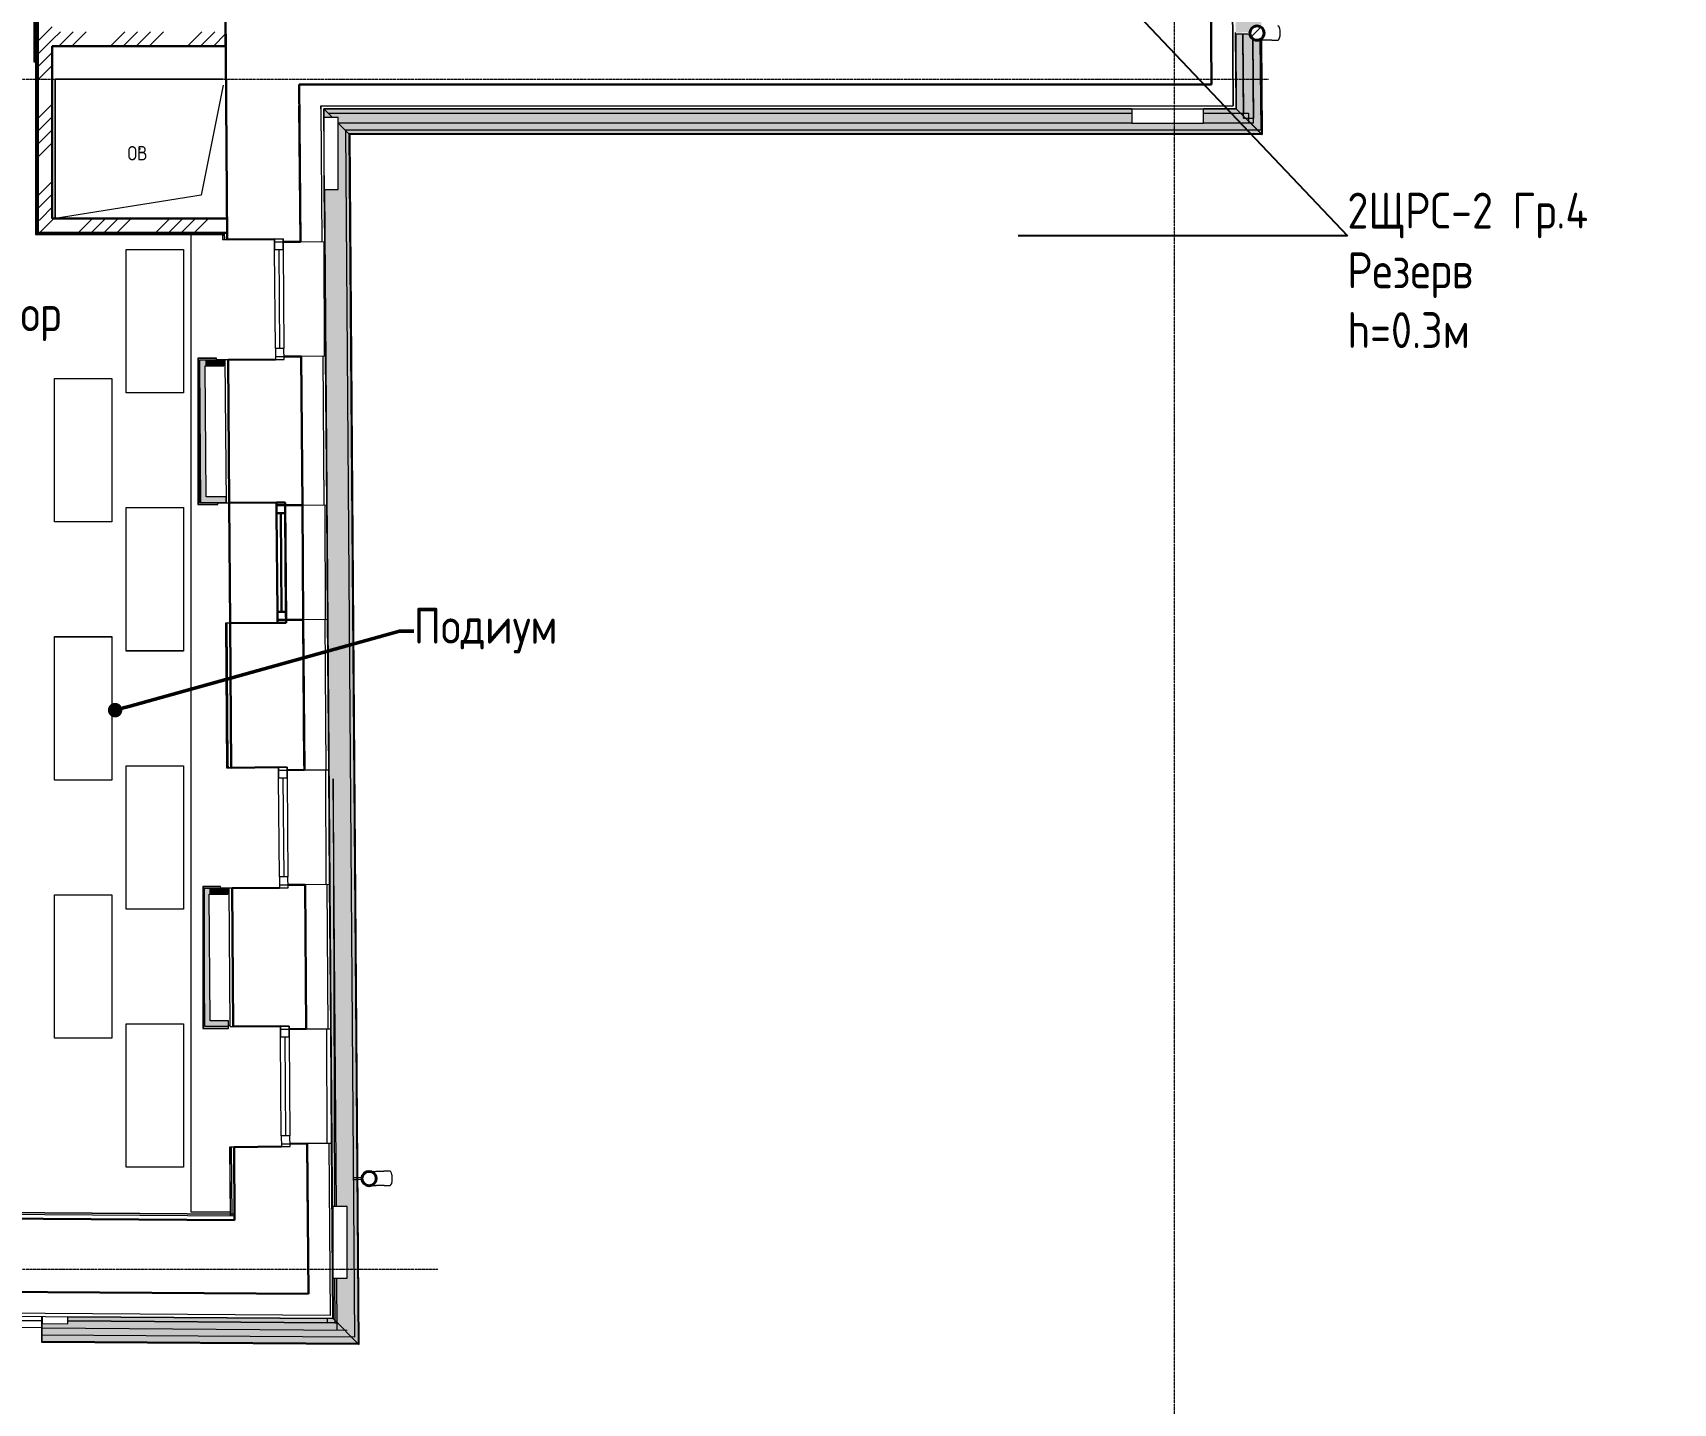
# Model space of a CAD drawing. Header units: millimetres. Extents: x -32 to 417638015, y -35 to 175284279.
# Drawn here: x 838152 to 849594, y 50829 to 60388 of the extents above; entities that cross this region are included whole.
import ezdxf
from ezdxf import colors
from ezdxf.entities.mleader import LeaderData, LeaderLine
from ezdxf.math import Vec2, Vec3

# ---------------------------------------------------------------- set-up
doc = ezdxf.new("R2010")
doc.units = ezdxf.units.MM
doc.linetypes.add('ADSK_Линия сетки', pattern=[25, 20, -2.5, 0, -2.5])
for name, color, linetype, lineweight in [('_ Окна', 7, 'Continuous', 9), ('_ЭМ_ТХобщее_слой', 7, 'Continuous', 30), ('Аннотация', 7, 'Continuous', 18), ('Обобщенные модели', 7, 'Continuous', 18), ('Ограждение', 7, 'Continuous', 9), ('Окна', 7, 'Continuous', 9), ('Оси', 253, 'Continuous', 9), ('Перекрытие', 7, 'Continuous', 18), ('Стены внутренние', 7, 'Continuous', 18), ('Стены наружные', 7, 'Continuous', 18), ('Стены несущие', 7, 'Continuous', 30), ('Стены отделка', 7, 'Continuous', 30), ('Стены штриховка', 7, 'Continuous', 9), ('ТХ', 5, 'Continuous', 0), ('ТХ_КР ЗАДАНИЕ', 251, 'Continuous', 0), ('ШТРИХОВКА', 252, 'Continuous', 15)]:
    doc.layers.add(name, color=color, linetype=linetype, lineweight=lineweight)
doc.layers.add('_ЭМ_Надписи', color=7, linetype='Continuous')
doc.layers.add('ЭОМ_Лотки рабочие', color=5, linetype='Continuous')
doc.layers.add('Линии', color=7, linetype='Continuous', lineweight=9, true_color=0x00a600)
doc.styles.add('GOST Common_1', font='GOST_Common.ttf', dxfattribs={"width": 0.9, "height": 250})
doc.styles.add('GOST Common_5', font='GOST_Common.ttf', dxfattribs={"width": 0.9, "height": 200})
doc.styles.add('ЭОМ', font='isocpeur.ttf', dxfattribs={"width": 0.85, "height": 250})
pattern_1 = [(45, (686.36, 338.7), (-269.4077, 269.4077), []), (45, (776.16, 338.7), (-269.4077, 269.4077), []), (45, (865.96, 338.7), (-269.4077, 269.4077), []), (45, (955.77, 338.7), (-269.4077, 269.4077), [])]

# ---------------------------------------------------------------- blocks, each defined once
blk = doc.blocks.new('_Dot')
at = {"color": 0, "linetype": 'ByBlock', "lineweight": -2}
blk.add_line((-0.5, 0), (-1, 0), dxfattribs=at)
at = {"color": 0, "linetype": 'ByBlock', "const_width": 0.5}
blk.add_lwpolyline([(-0.25, 0, 1), (0.25, 0, 1)], format="xyb", close=True, dxfattribs=at)
blk = doc.blocks.new('Тх 2 этаж')
at = {"layer": 'ТХ', "color": 252, "true_color": 0x939598}
for points in [[(54414, 4121), (54414, 5121), (54814, 5121), (54814, 4121)], [(53914, 3221), (53914, 4221), (54314, 4221), (54314, 3221)], [(54414, 2321), (54414, 3321), (54814, 3321), (54814, 2321)], [(53914, 1421), (53914, 2421), (54314, 2421), (54314, 1421)], [(54414, 521), (54414, 1521), (54814, 1521), (54814, 521)], [(53914, -379), (53914, 621), (54314, 621), (54314, -379)], [(54414, -1279), (54414, -279), (54814, -279), (54814, -1279)]]:
    blk.add_lwpolyline(points, close=True, dxfattribs=at)
at = {"layer": 'ТХ_КР ЗАДАНИЕ', "color": 252, "lineweight": 0, "true_color": 0x939598}
ml = blk.add_multileader_mtext('Standard', dxfattribs=at)
ml.set_content('Подиум', color=(147, 149, 152), style='GOST Common_1')
ml.set_leader_properties()
ml.set_arrow_properties(name='DOT')
ml.build(insert=Vec2(0, 0))
ml.multileader.update_dxf_attribs({"dogleg_length": 100, "arrow_head_size": 100})
ctx = ml.context
ctx.base_point, ctx.char_height, ctx.arrow_head_size, ctx.landing_gap_size, ctx.plane_origin = Vec3(56419, 2460), 250, 100, 0.09, Vec3(61978, 3049)
notes = []
notes.append((ctx, [(1, (1, 1, 0), (56319, 2460), (1, 0), 100, [(3, [(54336, 1909)], 0, [])])]))
ctx.mtext.insert, ctx.mtext.flow_direction = Vec3(56419, 2622), 5
for ctx, leaders in notes:
    for number, flags, end, landing, length, lines in leaders:
        leader = LeaderData()
        leader.index, (leader.has_last_leader_line, leader.has_dogleg_vector, leader.attachment_direction) = number, flags
        leader.last_leader_point, leader.dogleg_vector, leader.dogleg_length = Vec3(end), Vec3(landing), length
        for number, points, colour, breaks in lines:
            line = LeaderLine()
            line.index, line.vertices, line.color, line.breaks = number, Vec3.list(points), colors.encode_raw_color(colour), breaks
            leader.lines.append(line)
        ctx.leaders.append(leader)
blk = doc.blocks.new('План 2 этажа')
at = {"lineweight": 9}
h = blk.add_hatch(dxfattribs=at)
h.set_pattern_fill('ANSI34', color=8, scale=20)
h.set_pattern_definition(pattern_1)
h.paths.add_polyline_path([(48208.857, 7663.7), (48208.857, 9873.128), (48108.857, 9873.128), (48108.857, 7663.7)])
h = blk.add_hatch(dxfattribs=at)
h.set_pattern_fill('ANSI34', color=8, scale=20)
h.set_pattern_definition(pattern_1)
h.paths.add_polyline_path([(48208.857, 8865.757), (49417.776, 8865.757), (49417.776, 8965.757), (48208.857, 8965.757), (48208.857, 8926.617)])
h = blk.add_hatch(dxfattribs=at)
h.set_pattern_fill('ANSI34', color=8, scale=20)
h.set_pattern_definition(pattern_1)
h.paths.add_polyline_path([(49027.007, 7563.7), (49428.417, 7563.7), (49427.658, 7663.7), (48108.857, 7663.7), (48108.857, 7563.7)])
at = {"layer": 'Обобщенные модели', "lineweight": 9}
h = blk.add_hatch(dxfattribs=at)
h.set_pattern_fill('FP_13', color=8, angle=-89.5366181, style=0, pattern_type=2)
h.set_pattern_definition([(45.00038, (686.36, 338.7), (-106.06672, 106.0653), [])])
h.paths.add_polyline_path([(56601.419, 8907.347), (56623.671, 8907.527), (56643.64, 8917.343), (56657.373, 8934.852), (56662.149, 8956.586), (56657.022, 8978.239), (56643.008, 8995.524), (56622.882, 9005.016), (56600.631, 9004.836), (56580.661, 8995.02), (56566.758, 8976.736), (56562.152, 8955.777), (56567.279, 8934.124), (56581.293, 8916.839)])
at = {"layer": 'Ограждение', "transparency": 33554432}
h = blk.add_hatch(color=8, dxfattribs=at)
h.paths.add_polyline_path([(56647.471, 8248.532), (56642.086, 8914.406), (56623.671, 8905.577), (56600.99, 8905.393), (56578.374, 8917.343), (56565.275, 8934.124), (56560.152, 8950.761), (56463.199, 8949.645), (56467.425, 8427.128), (56616.918, 8278.839)])
h.paths.add_polyline_path([(56463.115, 8959.976), (56561.255, 8960.777), (56565.119, 8978.364), (56581.293, 8997.503), (56600.631, 9006.786), (56623.311, 9006.97), (56641.406, 8998.435), (56574.67, 17250.022), (56556.272, 17240.978), (56534.021, 17240.798), (56513.486, 17250.795), (56499.53, 17269.057), (56494.754, 17289.228), (56499.881, 17311.409), (56513.895, 17328.782), (56533.232, 17338.288), (56555.484, 17338.467), (56574.016, 17330.941), (56550.372, 20254.287), (56371.782, 20252.843), (56463.114, 8960.107)])
h = blk.add_hatch(color=8, dxfattribs=at)
h.paths.add_polyline_path([(56647.674, 8248.331), (56642.086, 8914.406), (56638.134, 8912.464), (56643.472, 8252.5), (56647.471, 8248.532)])
h.paths.add_polyline_path([(56641.609, 8998.34), (56574.687, 17247.858), (56570.735, 17245.915), (56637.424, 9000.314), (56641.406, 8998.435)])
h.paths.add_polyline_path([(56574.21, 17331.791), (56550.372, 20254.287), (56546.409, 20253.771), (56570.025, 17333.765), (56574.008, 17331.886)])
for points in [[(50102.345, 8366.342), (50103.345, 8366.342), (50101.876, 8428.128)], [(56647.471, 8248.532), (56466.425, 8427.128), (56238.58, 8427.128), (56238.58, 8328.128), (55738.58, 8328.128), (55738.58, 8427.128), (50102.884, 8427.128), (50164.133, 8366.342), (50202.345, 8366.342), (50202.345, 8328.419), (50282.841, 8248.532), (56616.918, 8248.532)], [(55738.58, 8427.128), (55738.58, 8428.128), (54261.428, 8427.128)], [(50347.092, -190.651), (50282.841, 8248.532), (50278.843, 8252.5), (50342.891, -186.455), (50346.889, -190.449)], [(56616.918, 8248.331), (56647.471, 8248.532), (56642.434, 8252.5), (50278.843, 8252.5), (50283.044, 8248.331), (56371.782, 8248.331)], [(50346.889, -190.449), (50165.923, -10.669), (48317.401, 1.374), (48317.064, -46.734), (48137.076, -45.474), (48137.076, -176.052), (50335.612, -190.375)], [(50166.923, -10.676), (50165.916, -9.679), (48317.408, 2.374), (48317.414, 1.374), (50165.916, -10.669)], [(50347.092, -190.651), (50341.854, -186.448), (48135.641, -172.075), (48135.623, -176.243), (50346.889, -190.65)]]:
    blk.add_hatch(color=8, dxfattribs=at).paths.add_polyline_path(points)
h = blk.add_hatch(color=8, dxfattribs=at)
h.paths.add_polyline_path([(50346.889, -190.449), (50282.841, 8248.532), (50202.345, 8328.419), (50202.345, 7866.342), (50107.14, 7866.342), (50166.923, -10.676), (50335.612, -179.183)])
h.paths.add_polyline_path([(50165.916, 270.357), (50166.923, 770.357), (50265.916, 770.357), (50265.916, 270.357), (50166.923, 270.357)])
h.paths.add_polyline_path([(50103.345, 8366.342), (50164.133, 8366.342), (50102.884, 8427.128)])
at = {"layer": 'Стены внутренние', "lineweight": 9}
h = blk.add_hatch(dxfattribs=at)
h.set_pattern_fill('FP_6', color=8, style=0, pattern_type=2)
h.set_pattern_definition([(0, (686.36, 338.7), (406.4, 101.6), [33.528, -271.272, 33.528, -271.272, -1625.6]), (0, (686.36, 338.7), (406.4, 101.6), [-609.6, 33.528, -576.072, 33.528, -271.272, -711.2]), (0, (686.36, 338.7), (406.4, 101.6), [-1524, 33.528, -169.672, 33.528, -474.472]), (120, (838.76, 389.5), (-291.18818, 301.15272), [33.528, -271.272, 33.528, -271.272, -1625.6]), (120, (838.76, 389.5), (-291.18818, 301.15272), [-609.6, 33.528, -576.072, 33.528, -271.272, -711.2]), (120, (838.76, 389.5), (-291.18818, 301.15272), [-1524, 33.528, -169.672, 33.528, -474.472]), (240, (889.56, 592.7), (-115.21182, -402.75272), [33.528, -271.272, 33.528, -271.272, -1625.6]), (240, (889.56, 592.7), (-115.21182, -402.75272), [-609.6, 33.528, -576.072, 33.528, -271.272, -711.2]), (240, (889.56, 592.7), (-115.21182, -402.75272), [-1524, 33.528, -169.672, 33.528, -474.472])])
h.paths.add_polyline_path([(48093.857, 7563.7), (48108.857, 7563.7), (48108.857, 8755.757), (48093.857, 8755.757), (48093.857, 8525.668)])
at = {"layer": 'Стены внутренние'}
for points in [[(49242.4, 5720.601), (49282.401, 5720.601), (49275.15, 6675.971), (49235.149, 6675.971), (49239.369, 6119.973)], [(49275.454, 6635.971), (49405.457, 6635.971), (49405.457, 6675.971), (49275.15, 6675.971)], [(49422.405, 5680.601), (49422.405, 5720.601), (49242.4, 5720.601), (49242.703, 5680.601)], [(49270.139, 2065.746), (49310.14, 2065.746), (49303.121, 2990.603), (49263.119, 2990.603), (49269.799, 2110.482)], [(49433.428, 2950.603), (49433.428, 2990.603), (49303.121, 2990.603), (49303.424, 2950.603)], [(49270.442, 2025.746), (49438.144, 2025.746), (49438.144, 2065.746), (49270.139, 2065.746)]]:
    blk.add_hatch(color=8, dxfattribs=at).paths.add_polyline_path(points)
at = {"layer": '_ Окна', "color": 8, "lineweight": 18}
for p, q in [((49758.762, 7519.539), (49818.76, 7519.994)), ((49759.339, 7443.541), (49758.762, 7519.539)), ((49819.337, 7443.996), (49759.339, 7443.541)), ((49818.76, 7519.994), (49819.337, 7443.996)), ((49824.558, 6756.016), (49764.56, 6755.561)), ((49764.56, 6755.561), (49765.137, 6679.563)), ((49825.135, 6680.018), (49824.558, 6756.016)), ((49765.137, 6679.563), (49825.135, 6680.018)), ((49786.729, 3834.645), (49846.727, 3835.1)), ((49787.306, 3758.647), (49786.729, 3834.645)), ((49846.727, 3835.1), (49847.304, 3759.102)), ((49847.304, 3759.102), (49787.306, 3758.647)), ((49852.525, 3071.122), (49792.527, 3070.667)), ((49792.527, 3070.667), (49793.104, 2994.669)), ((49793.104, 2994.669), (49853.102, 2995.124)), ((49853.102, 2995.124), (49852.525, 3071.122)), ((49800.435, 2028.697), (49860.434, 2029.152)), ((49801.012, 1952.699), (49800.435, 2028.697)), ((49861.01, 1953.154), (49801.012, 1952.699)), ((49860.434, 2029.152), (49861.01, 1953.154)), ((49866.232, 1265.174), (49806.234, 1264.719)), ((49806.234, 1264.719), (49806.81, 1188.721)), ((49866.809, 1189.176), (49866.232, 1265.174)), ((49806.81, 1188.721), (49866.809, 1189.176))]:
    blk.add_line(p, q, dxfattribs=at)
at = {"layer": '_ Окна', "color": 8}
for p, q in [((49758.914, 7499.539), (49818.912, 7499.994)), ((49789.338, 7443.768), (49794.559, 6755.788)), ((49764.985, 6699.562), (49824.983, 6700.017)), ((49786.881, 3814.645), (49846.879, 3815.101)), ((49817.305, 3758.874), (49822.526, 3070.894)), ((49792.952, 3014.668), (49852.95, 3015.124)), ((49800.587, 2008.697), (49860.585, 2009.153)), ((49831.011, 1952.927), (49836.233, 1264.946)), ((49806.659, 1208.72), (49866.657, 1209.176))]:
    blk.add_line(p, q, dxfattribs=at)
at = {"layer": 'Линии', "color": 8, "lineweight": 30}
for p, q in [((49832.702, 5683.047), (49442.713, 5680.087)), ((49442.713, 5680.087), (49449.088, 4840.111)), ((49449.088, 4840.111), (49442.713, 5680.087)), ((49772.704, 5682.591), (49832.702, 5683.047)), ((49832.702, 5683.047), (49772.704, 5682.591)), ((49773.28, 5606.594), (49772.704, 5682.591)), ((49772.704, 5682.591), (49773.28, 5606.594)), ((49772.855, 5662.592), (49832.854, 5663.047)), ((49833.279, 5607.049), (49773.28, 5606.594)), ((49773.28, 5606.594), (49833.279, 5607.049)), ((49773.28, 5606.594), (49833.279, 5607.049)), ((49803.28, 5606.821), (49808.501, 4918.841)), ((49832.702, 5683.047), (49833.279, 5607.049)), ((49833.279, 5607.049), (49832.702, 5683.047)), ((49839.077, 4843.071), (49832.702, 5683.047)), ((49838.925, 4863.07), (49832.854, 5663.047)), ((49833.279, 5607.049), (49838.5, 4919.069)), ((49952.85, 5663.958), (49958.922, 4863.981)), ((49958.922, 4863.981), (49952.85, 5663.958)), ((49778.502, 4918.613), (49773.28, 5606.594)), ((49839.077, 4843.071), (49449.088, 4840.111)), ((49838.5, 4919.069), (49778.502, 4918.613)), ((49838.5, 4919.069), (49778.502, 4918.613)), ((49838.5, 4919.069), (49778.502, 4918.613)), ((49778.502, 4918.613), (49779.079, 4842.616)), ((49778.502, 4918.613), (49779.079, 4842.616)), ((49778.927, 4862.615), (49838.925, 4863.07)), ((49779.079, 4842.616), (49839.077, 4843.071)), ((49779.079, 4842.616), (49839.077, 4843.071)), ((49839.077, 4843.071), (49838.5, 4919.069)), ((49839.077, 4843.071), (49838.5, 4919.069))]:
    blk.add_line(p, q, dxfattribs=at)
at = {"layer": 'Обобщенные модели', "color": 8}
for p, q in [((56462.196, 8949.968), (56561.334, 8950.77)), ((56636.809, 8906.379), (56633.639, 8906.354)), ((56638.183, 8906.39), (56636.968, 8906.38)), ((56640.18, 8906.406), (56638.852, 8906.396)), ((56716.199, 8907.021), (56758.702, 8907.365)), ((48228.806, 7663.7), (48228.806, 8633.7)), ((48228.806, 8633.7), (49400.296, 8633.7)), ((49400.296, 8633.7), (48228.806, 8633.7)), ((48228.806, 8633.7), (48228.806, 7663.7)), ((49400.607, 8592.704), (49247.139, 7825.366)), ((49247.139, 7825.366), (48228.806, 7663.7)), ((50332.895, 970.566), (50308.481, 970.381)), ((50308.557, 960.381), (50332.971, 960.566)), ((50334.11, 970.575), (50332.895, 970.566)), ((50332.971, 960.566), (50334.186, 960.575)), ((50367.619, 970.829), (50338.279, 970.607)), ((50338.355, 960.607), (50367.695, 960.83)), ((50564.282, 1017.323), (50521.779, 1017.001)), ((50522.538, 917.004), (50565.041, 917.326))]:
    blk.add_line(p, q, dxfattribs=at)
at = {"layer": 'Обобщенные модели', "color": 8, "flags": 128}
for points in [[(56716.199, 8907.021), (56710.532, 8906.975), (56704.947, 8906.93), (56699.455, 8906.886), (56694.064, 8906.842), (56688.782, 8906.8), (56683.618, 8906.758), (56678.581, 8906.717), (56673.678, 8906.677), (56668.917, 8906.639), (56664.306, 8906.602), (56659.852, 8906.566), (56655.562, 8906.531), (56651.444, 8906.498), (56647.503, 8906.466), (56643.747, 8906.435), (56642.352, 8906.424)], [(50431.151, 1016.313), (50432.421, 1016.323), (50435.085, 1016.343), (50437.961, 1016.365), (50441.046, 1016.388), (50444.333, 1016.413), (50447.819, 1016.439), (50451.498, 1016.467), (50455.363, 1016.497), (50459.408, 1016.527), (50463.627, 1016.559), (50468.014, 1016.593), (50472.56, 1016.627), (50477.26, 1016.663), (50482.105, 1016.7), (50487.087, 1016.737), (50492.199, 1016.776), (50497.433, 1016.816), (50502.78, 1016.857), (50508.231, 1016.898), (50513.778, 1016.94), (50519.412, 1016.983), (50521.779, 1017.001)], [(50522.538, 917.004), (50516.87, 916.961), (50511.286, 916.918), (50505.794, 916.877), (50500.403, 916.836), (50495.121, 916.796), (50489.957, 916.756), (50484.92, 916.718), (50480.017, 916.681), (50475.256, 916.645), (50470.645, 916.61), (50466.191, 916.576), (50461.901, 916.543), (50457.783, 916.512), (50453.842, 916.482), (50450.085, 916.454), (50446.519, 916.427), (50443.148, 916.401), (50439.978, 916.377), (50437.014, 916.355), (50434.262, 916.334), (50431.91, 916.316)]]:
    blk.add_lwpolyline(points, dxfattribs=at)
at = {"layer": 'Обобщенные модели', "color": 8}
for centre, radius, start, end in [((56612.151, 8956.181), 52, 0.4633819, 180.4633819), ((56612.151, 8956.181), 52, 180.4633819, 0.4633819), ((48818.806, 8148.7), 2.5, 0, 180), ((48818.806, 8148.7), 2.5, 120, 180), ((48818.806, 8148.7), 2.5, 180, 0), ((48818.806, 8148.7), 2.5, 240, 345), ((48818.806, 8148.7), 2.5, 15, 90), ((50418.514, 966.216), 52, 0.4348438, 180.4348438), ((50418.514, 966.216), 52, 180.4348438, 0.4348438)]:
    blk.add_arc(centre, radius, start, end, dxfattribs=at)
at = {"layer": 'Обобщенные модели', "color": 8, "lineweight": 40}
for centre, start, end in [((56612.151, 8956.181), 0.4633819, 180.4633819), ((56612.151, 8956.181), 180.4633819, 0.4633819), ((50418.514, 966.216), 0.4348438, 180.4348438), ((50418.514, 966.216), 180.4348438, 0.4348438)]:
    blk.add_arc(centre, 50, start, end, dxfattribs=at)
at = {"layer": 'Обобщенные модели', "color": 8}
for centre, major_axis, start_param, end_param in [((56758.298, 8957.363), (-0.404, 49.998), 4.71238898, 6.283185307), ((56758.298, 8957.363), (-0.404, 49.998), 3.141592654, 4.71238898), ((50564.661, 967.325), (-0.379, 49.999), 4.71238898, 6.283185307), ((50564.661, 967.325), (-0.379, 49.999), 3.141592654, 4.71238898)]:
    blk.add_ellipse(centre, major_axis=major_axis, ratio=0.309016994, start_param=start_param, end_param=end_param, dxfattribs=at)
at = {"layer": 'Ограждение', "color": 8}
for p, q in [((56466.255, 8448.128), (56462.195, 8950.139)), ((56463.195, 8950.147), (56467.425, 8427.128)), ((56463.195, 8950.147), (56467.425, 8427.128)), ((56636.924, 8911.869), (56642.247, 8253.714)), ((56638.134, 8912.464), (56643.472, 8252.5)), ((56638.459, 8912.624), (56643.801, 8252.173)), ((56638.8, 8912.791), (56644.146, 8251.831)), ((56640.542, 8913.648), (56645.909, 8250.082)), ((56640.818, 8913.783), (56646.188, 8249.805)), ((56641.01, 8913.877), (56646.382, 8249.612)), ((56641.138, 8913.94), (56646.512, 8249.484)), ((56642.086, 8914.406), (56647.471, 8248.532)), ((56642.287, 8914.505), (56647.674, 8248.331)), ((50102.345, 8366.342), (50101.876, 8428.128)), ((50102.884, 8427.128), (50101.876, 8428.128)), ((50102.884, 8427.128), (50164.133, 8366.342)), ((50164.133, 8366.342), (50102.884, 8427.128)), ((50102.884, 8427.128), (50103.345, 8366.342)), ((50102.884, 8427.128), (50103.345, 8366.342)), ((55738.58, 8427.128), (50102.884, 8427.128)), ((55738.58, 8427.128), (50102.884, 8427.128)), ((56467.425, 8427.128), (56238.58, 8427.128)), ((56467.425, 8427.128), (56238.58, 8427.128)), ((56466.417, 8428.128), (56466.255, 8448.128)), ((56466.255, 8448.128), (56466.417, 8428.128)), ((56467.425, 8427.128), (56466.417, 8428.128)), ((56467.425, 8427.128), (56646.188, 8249.805)), ((56647.471, 8248.532), (56467.425, 8427.128)), ((50202.345, 8328.419), (50281.558, 8249.805)), ((50282.841, 8248.532), (50202.345, 8328.419)), ((50281.558, 8249.805), (50277.619, 8253.714)), ((50277.619, 8253.714), (50341.667, -185.232)), ((50277.619, 8253.714), (50278.843, 8252.5)), ((56642.247, 8253.714), (50277.619, 8253.714)), ((50278.843, 8252.5), (50281.558, 8249.805)), ((50281.558, 8249.805), (50278.843, 8252.5)), ((50278.843, 8252.5), (50342.891, -186.455)), ((50278.843, 8252.5), (50281.558, 8249.805)), ((56643.472, 8252.5), (50278.843, 8252.5)), ((50279.517, 8251.831), (50279.172, 8252.173)), ((50279.172, 8252.173), (50343.221, -186.784)), ((56643.801, 8252.173), (50279.172, 8252.173)), ((50281.279, 8250.082), (50279.517, 8251.831)), ((50279.517, 8251.831), (50343.565, -187.128)), ((50279.517, 8251.831), (50281.279, 8250.082)), ((56644.146, 8251.831), (50279.517, 8251.831)), ((50281.752, 8249.612), (50281.279, 8250.082)), ((50281.279, 8250.082), (50345.328, -188.889)), ((56645.909, 8250.082), (50281.279, 8250.082)), ((50281.558, 8249.805), (50345.607, -189.167)), ((50282.841, 8248.532), (50281.558, 8249.805)), ((50281.558, 8249.805), (50282.841, 8248.532)), ((56646.188, 8249.805), (50281.558, 8249.805)), ((50281.752, 8249.612), (50345.801, -189.361)), ((56646.382, 8249.612), (50281.752, 8249.612)), ((50281.881, 8249.484), (50345.93, -189.49)), ((50281.881, 8249.484), (50283.044, 8248.331)), ((56646.512, 8249.484), (50281.881, 8249.484)), ((50282.841, 8248.532), (50346.889, -190.449)), ((56647.471, 8248.532), (50282.841, 8248.532)), ((50283.044, 8248.331), (50347.092, -190.651)), ((56647.674, 8248.331), (50283.044, 8248.331)), ((56646.188, 8249.805), (56642.247, 8253.714)), ((56642.247, 8253.714), (56643.472, 8252.5)), ((56643.472, 8252.5), (56646.188, 8249.805)), ((56646.188, 8249.805), (56643.472, 8252.5)), ((56643.472, 8252.5), (56646.188, 8249.805)), ((56644.146, 8251.831), (56643.801, 8252.173)), ((56645.909, 8250.082), (56644.146, 8251.831)), ((56644.146, 8251.831), (56645.909, 8250.082)), ((56646.382, 8249.612), (56645.909, 8250.082)), ((56647.471, 8248.532), (56646.188, 8249.805)), ((56646.188, 8249.805), (56647.471, 8248.532)), ((56646.512, 8249.484), (56647.674, 8248.331)), ((50108.904, 7502.195), (50106.14, 7866.342)), ((50107.14, 7866.342), (50166.923, -10.676)), ((50107.14, 7866.342), (50166.923, -10.676)), ((50114.975, 6702.218), (50108.904, 7502.195)), ((50108.904, 7502.195), (50114.975, 6702.218)), ((50122.845, 5665.248), (50114.975, 6702.218)), ((50128.917, 4865.271), (50122.845, 5665.248)), ((50122.845, 5665.248), (50128.917, 4865.271)), ((50136.871, 3817.301), (50128.917, 4865.271)), ((50142.942, 3017.325), (50136.871, 3817.301)), ((50136.871, 3817.301), (50142.942, 3017.325)), ((50150.577, 2011.354), (50142.942, 3017.325)), ((50156.648, 1211.377), (50150.577, 2011.354)), ((50150.577, 2011.354), (50156.648, 1211.377)), ((50165.916, -9.669), (50156.648, 1211.377)), ((48135.615, -176.042), (48136.779, 2.551)), ((48136.779, 2.551), (48135.623, -174.769)), ((48136.779, 2.551), (48136.785, 3.551)), ((50166.923, -10.676), (48317.401, 1.374)), ((50166.923, -10.676), (48317.401, 1.374)), ((48317.408, 2.374), (50165.916, -9.669)), ((50165.916, -9.669), (48317.408, 2.374)), ((50166.923, -10.676), (50165.916, -9.669)), ((50166.923, -10.676), (50345.607, -189.167)), ((50346.889, -190.449), (50166.923, -10.676)), ((48135.621, -175.09), (48135.614, -176.243)), ((50347.092, -190.651), (48135.614, -176.243)), ((48135.615, -176.042), (48135.623, -174.769)), ((48135.623, -174.769), (48135.615, -176.042)), ((50346.889, -190.449), (48135.615, -176.042)), ((50345.93, -189.49), (48135.621, -175.09)), ((48135.622, -174.962), (48135.625, -174.492)), ((50345.801, -189.361), (48135.622, -174.962)), ((48135.623, -174.769), (48135.649, -170.86)), ((48135.641, -172.075), (48135.623, -174.769)), ((48135.623, -174.769), (48135.641, -172.075)), ((48135.641, -172.075), (48135.623, -174.769)), ((50345.607, -189.167), (48135.623, -174.769)), ((48135.625, -174.492), (48135.637, -172.743)), ((48135.637, -172.743), (48135.625, -174.492)), ((50345.328, -188.889), (48135.625, -174.492)), ((48135.637, -172.743), (48135.639, -172.401)), ((50343.565, -187.128), (48135.637, -172.743)), ((50343.221, -186.784), (48135.639, -172.401)), ((48135.649, -170.86), (48135.641, -172.075)), ((50342.891, -186.455), (48135.641, -172.075)), ((50341.667, -185.232), (48135.649, -170.86)), ((50345.607, -189.167), (50341.667, -185.232)), ((50341.667, -185.232), (50342.891, -186.455)), ((50342.891, -186.455), (50345.607, -189.167)), ((50345.607, -189.167), (50342.891, -186.455)), ((50342.891, -186.455), (50345.607, -189.167)), ((50343.565, -187.128), (50343.221, -186.784)), ((50345.328, -188.889), (50343.565, -187.128)), ((50343.565, -187.128), (50345.328, -188.889)), ((50345.801, -189.361), (50345.328, -188.889)), ((50346.889, -190.449), (50345.607, -189.167)), ((50345.607, -189.167), (50346.889, -190.449)), ((50345.93, -189.49), (50347.092, -190.651))]:
    blk.add_line(p, q, dxfattribs=at)
at = {"layer": 'Окна', "color": 8}
for p, q in [((49818.76, 7519.994), (49758.762, 7519.539)), ((49758.762, 7519.539), (49759.339, 7443.541)), ((49764.56, 6755.561), (49759.339, 7443.541)), ((49819.337, 7443.996), (49818.76, 7519.994)), ((49819.337, 7443.996), (49824.558, 6756.016)), ((49764.56, 6755.561), (49765.137, 6679.563)), ((49825.135, 6680.018), (49824.558, 6756.016)), ((49765.137, 6679.563), (49825.135, 6680.018)), ((49846.727, 3835.1), (49786.729, 3834.645)), ((49786.729, 3834.645), (49787.306, 3758.647)), ((49847.304, 3759.102), (49846.727, 3835.1)), ((49792.527, 3070.667), (49787.306, 3758.647)), ((49847.304, 3759.102), (49852.525, 3071.122)), ((49792.527, 3070.667), (49793.104, 2994.669)), ((49793.104, 2994.669), (49853.102, 2995.124)), ((49853.102, 2995.124), (49852.525, 3071.122)), ((49860.434, 2029.152), (49800.435, 2028.697)), ((49800.435, 2028.697), (49801.012, 1952.699)), ((49806.234, 1264.719), (49801.012, 1952.699)), ((49861.01, 1953.154), (49860.434, 2029.152)), ((49861.01, 1953.154), (49866.232, 1265.174)), ((49806.234, 1264.719), (49806.81, 1188.721)), ((49866.809, 1189.176), (49866.232, 1265.174)), ((49806.81, 1188.721), (49866.809, 1189.176))]:
    blk.add_line(p, q, dxfattribs=at)
at = {"layer": 'Оси', "color": 8, "linetype": 'ADSK_Линия сетки'}
for p, q in [((56035.923, -4690.674), (56035.923, 43330.545)), ((-9428.371, 8633.7), (56691.21, 8633.7)), ((-9428.371, 333.7), (50898.627, 333.7))]:
    blk.add_line(p, q, dxfattribs=at)
at = {"layer": 'Перекрытие', "color": 8}
for p, q in [((49174.117, 7551.7), (49174.117, 733.7)), ((49355.135, 6678.216), (49765.124, 6681.328)), ((49429.359, 4840.961), (49779.071, 4843.616)), ((49786.736, 3833.645), (49426.728, 3830.912)), ((49450.553, 2034.273), (49438.144, 2034.178)), ((49456.816, 1186.689), (49806.806, 1189.345)), ((49174.117, 733.7), (49448.253, 733.7))]:
    blk.add_line(p, q, dxfattribs=at)
at = {"layer": 'Стены внутренние', "color": 8}
blk.add_line((49415.147, 6676.906), (49415.134, 6678.672), dxfattribs=at)
at = {"layer": 'Стены наружные', "color": 8}
for p, q in [((56466.255, 8448.128), (56462.195, 8950.139)), ((56516.945, 8362.845), (56512.191, 8950.722)), ((56512.192, 8950.722), (56516.661, 8398.128)), ((56587.175, 8328.128), (56582.435, 8914.145)), ((56582.489, 8914.119), (56586.943, 8363.411)), ((56632.473, 8909.681), (56637.581, 8278.128)), ((50103.297, 8366.342), (50103.112, 8426.902)), ((50132.218, 8398.016), (50202.104, 8398.547)), ((50153.2, 8398.128), (55738.58, 8398.128)), ((50202.104, 8398.547), (50202.107, 8398.128)), ((56238.58, 8398.128), (56551.944, 8398.128)), ((56516.945, 8362.845), (56586.943, 8363.411)), ((56551.944, 8398.128), (56551.944, 8328.128)), ((55738.58, 8328.128), (50202.639, 8328.128)), ((50253.018, 8278.128), (50316.914, -140.74)), ((56616.918, 8278.128), (50253.019, 8278.128)), ((56587.175, 8328.128), (56238.58, 8328.128)), ((56637.581, 8278.128), (56617.635, 8278.128)), ((50108.366, 6702.168), (50105.929, 7502.173)), ((50113.961, 4865.158), (50111.524, 5665.162)), ((50119.59, 3017.147), (50117.153, 3817.152)), ((50167.342, 3755.389), (50176.434, 770.357)), ((50189.997, 770.357), (50167.342, 3755.389)), ((50125.092, 1211.06), (50122.655, 2011.142)), ((50177.957, 270.357), (50178.906, -40.993)), ((50196.526, -89.895), (50193.792, 270.357)), ((48136.596, -25.47), (44057.305, 3.094)), ((44057.305, 3.094), (48136.596, -25.47)), ((48136.981, 2.549), (48136.785, -25.472)), ((48136.27, -75.469), (44056.745, -46.904)), ((48136.746, -75.472), (48136.396, -125.471)), ((48136.785, -25.472), (48136.435, -75.47)), ((48136.746, -75.472), (50266.53, -90.386)), ((50128.901, -39.421), (48317.204, -26.735)), ((48317.204, -26.735), (50128.901, -39.421)), ((50128.906, -41.145), (50128.812, -10.428)), ((50178.906, -40.993), (50128.906, -41.145)), ((50178.902, -39.771), (50196.147, -39.892)), ((50196.526, -89.895), (50266.532, -90.386)), ((50316.914, -140.74), (48136.396, -125.471))]:
    blk.add_line(p, q, dxfattribs=at)
at = {"layer": 'Стены несущие', "color": 8}
for p, q in [((48108.857, 9973.128), (48108.857, 7563.7)), ((56295.036, 8598.128), (56286.855, 9609.707)), ((49428.771, 7517.034), (49416.696, 9108.128)), ((49417.776, 8865.757), (49417.776, 8965.757)), ((48208.857, 8865.757), (49417.776, 8865.757)), ((48208.857, 7663.7), (48208.857, 8865.757)), ((49938.909, 7500.905), (49930.581, 8598.128)), ((49930.581, 8598.128), (56295.036, 8598.128)), ((49931.719, 8448.128), (49938.909, 7500.905)), ((48108.857, 7563.7), (49428.417, 7563.7)), ((49427.658, 7663.7), (48208.857, 7663.7)), ((49428.771, 7517.034), (49758.762, 7519.539)), ((49818.912, 7499.994), (49938.909, 7500.905)), ((49765.137, 6679.563), (49435.147, 6677.058)), ((49442.713, 5680.087), (49435.147, 6677.058)), ((49944.98, 6700.928), (49824.983, 6700.017)), ((49952.85, 5663.958), (49944.98, 6700.928)), ((49944.995, 6698.928), (49952.85, 5663.958)), ((49442.713, 5680.087), (49772.704, 5682.591)), ((49832.854, 5663.047), (49952.85, 5663.958)), ((49779.079, 4842.616), (49449.088, 4840.111)), ((49456.738, 3832.14), (49449.088, 4840.111)), ((49958.922, 4863.981), (49838.925, 4863.07)), ((49966.875, 3816.011), (49958.922, 4863.981)), ((49958.922, 4863.981), (49966.663, 3844.01)), ((49456.738, 3832.14), (49786.729, 3834.645)), ((49846.879, 3815.101), (49966.875, 3816.011)), ((49793.104, 2994.669), (49463.113, 2992.164)), ((49463.113, 2992.164), (49470.445, 2026.192)), ((49972.947, 3016.034), (49852.95, 3015.124)), ((49980.582, 2010.063), (49972.947, 3016.034)), ((49972.947, 3016.034), (49980.582, 2010.063)), ((49470.445, 2026.192), (49800.435, 2028.697)), ((49860.585, 2009.153), (49980.582, 2010.063)), ((49806.81, 1188.721), (49476.82, 1186.216)), ((49476.82, 1186.216), (49480.699, 675.136)), ((49986.653, 1210.086), (49866.657, 1209.176)), ((49994.612, 161.525), (49986.653, 1210.086)), ((49986.661, 1209.086), (49990.741, 671.564)), ((49480.699, 675.136), (42691.19, 722.677)), ((42185.006, 216.209), (49994.612, 161.525))]:
    blk.add_line(p, q, dxfattribs=at)
at = {"layer": 'Стены отделка', "color": 8, "lineweight": 9}
for p, q in [((48080.857, 9355.757), (48080.857, 8755.757)), ((56462.195, 8950.139), (56462.117, 8959.798)), ((48080.857, 8755.757), (48091.857, 8755.757)), ((48091.857, 8755.757), (48091.857, 7551.7)), ((49930.581, 8598.128), (49930.581, 8598.128)), ((49930.581, 8598.128), (49931.719, 8448.128)), ((50081.724, 8448.128), (50081.724, 8428.128)), ((50081.724, 8448.128), (56446.254, 8448.128)), ((50081.876, 8428.128), (50081.724, 8448.128)), ((50101.876, 8428.128), (56466.255, 8428.128)), ((50108.904, 7502.195), (50101.876, 8428.128)), ((50202.345, 8366.342), (50102.345, 8366.342)), ((50102.345, 8366.342), (50102.345, 7866.342)), ((50202.345, 7866.342), (50202.345, 8366.342)), ((55738.58, 8428.128), (55738.58, 8328.128)), ((56238.58, 8328.128), (56238.58, 8428.128)), ((56446.254, 8448.128), (56446.254, 8448.128)), ((56466.255, 8428.128), (56466.255, 8448.128)), ((55738.58, 8328.128), (56238.58, 8328.128)), ((50102.345, 7866.342), (50202.345, 7866.342)), ((48091.857, 7551.7), (49396.507, 7551.7)), ((49396.507, 7551.7), (49396.772, 7516.791)), ((49396.772, 7516.791), (49428.771, 7517.034)), ((49938.909, 7500.905), (50108.904, 7502.195)), ((49223.381, 6685.971), (49223.381, 5670.601)), ((49355.061, 6687.971), (49225.381, 6687.971)), ((49235.381, 6675.971), (49415.154, 6675.971)), ((49235.381, 6645.458), (49242.703, 5680.601)), ((49235.381, 5680.601), (49235.381, 6645.458)), ((49355.149, 6676.451), (49355.061, 6687.971)), ((49435.147, 6677.058), (49355.149, 6676.451)), ((49405.457, 6635.971), (49405.457, 6675.971)), ((49415.154, 6675.971), (49415.147, 6676.906)), ((49422.714, 5679.935), (49415.154, 6675.971)), ((50114.975, 6702.218), (49944.98, 6700.928)), ((49944.98, 6700.928), (49944.995, 6698.928)), ((50122.845, 5665.248), (50114.975, 6702.218)), ((49282.401, 5720.601), (49275.454, 6635.971)), ((49275.454, 6635.971), (49405.457, 6635.971)), ((49225.381, 5668.601), (49362.798, 5668.601)), ((49422.709, 5680.601), (49235.381, 5680.601)), ((49422.405, 5720.601), (49282.401, 5720.601)), ((49362.715, 5679.48), (49442.713, 5680.087)), ((49362.798, 5668.601), (49362.715, 5679.48)), ((49422.405, 5680.601), (49422.405, 5720.601)), ((49952.85, 5663.958), (50122.845, 5665.248)), ((49449.088, 4840.111), (49417.089, 4839.868)), ((49417.089, 4839.868), (49424.739, 3831.897)), ((50128.917, 4865.271), (49958.922, 4863.981)), ((50136.871, 3817.301), (50128.917, 4865.271)), ((49424.739, 3831.897), (49456.738, 3832.14)), ((49436.739, 3831.988), (49436.526, 3859.988)), ((49966.663, 3844.01), (49966.875, 3816.011)), ((49966.875, 3816.011), (50136.871, 3817.301)), ((49258.442, 3000.603), (49258.442, 2015.746)), ((49383.032, 3002.603), (49260.442, 3002.603)), ((49263.119, 2990.603), (49270.442, 2025.746)), ((49263.119, 2990.603), (49443.125, 2990.603)), ((49270.442, 2025.746), (49270.442, 2990.603)), ((49383.116, 2991.557), (49383.032, 3002.603)), ((49463.113, 2992.164), (49383.116, 2991.557)), ((49433.428, 2950.603), (49433.428, 2990.603)), ((49450.445, 2026.04), (49443.114, 2992.013)), ((50142.942, 3017.325), (49972.947, 3016.034)), ((50150.577, 2011.354), (50142.942, 3017.325)), ((49310.14, 2065.746), (49303.424, 2950.603)), ((49303.424, 2950.603), (49433.428, 2950.603)), ((49438.144, 2065.746), (49310.14, 2065.746)), ((49438.144, 2025.746), (49438.144, 2065.746)), ((49260.442, 2013.746), (49438.538, 2013.746)), ((49438.447, 2025.746), (49270.442, 2025.746)), ((49438.538, 2013.746), (49438.447, 2025.746)), ((49450.445, 2026.04), (49470.445, 2026.192)), ((49980.582, 2010.063), (50150.577, 2011.354)), ((49476.82, 1186.216), (49444.821, 1185.973)), ((49444.821, 1185.973), (49448.468, 705.362)), ((49456.82, 1186.065), (49456.828, 1185.065)), ((50156.648, 1211.377), (49986.653, 1210.086)), ((49986.653, 1210.086), (49986.661, 1209.086)), ((50165.916, -9.679), (50156.648, 1211.377)), ((44851.357, 737.552), (49480.909, 705.135)), ((49480.38, 717.139), (47354.503, 732.025)), ((49480.699, 675.136), (49480.909, 705.135)), ((50265.916, 770.357), (50165.916, 770.357)), ((50165.916, 770.357), (50165.916, 270.357)), ((50265.916, 270.357), (50265.916, 770.357)), ((49990.741, 671.564), (49994.612, 161.525)), ((50165.916, 270.357), (50265.916, 270.357)), ((42016.278, 47.386), (50165.916, -9.679)), ((50145.762, 10.462), (42036.128, 67.247)), ((48137.426, 4.525), (48137.076, -45.474)), ((48317.064, -46.734), (48317.414, 3.264)), ((48137.076, -45.474), (48317.064, -46.734))]:
    blk.add_line(p, q, dxfattribs=at)
at = {"layer": 'Стены штриховка', "color": 8}
for p, q in [((48098.857, 9983.128), (48098.857, 8755.757)), ((56436.85, 9610.92), (56446.254, 8448.128)), ((56446.254, 8448.128), (56436.85, 9610.92)), ((48089.857, 9355.757), (48089.857, 8755.757)), ((48108.857, 8755.757), (48091.857, 8755.757)), ((48093.857, 8755.757), (48093.857, 7551.7)), ((50081.876, 8428.128), (50088.904, 7502.044)), ((48093.857, 7563.7), (48108.857, 7563.7)), ((48093.857, 7553.7), (49398.492, 7553.7)), ((49398.492, 7553.7), (49398.772, 7516.806)), ((49408.417, 7563.7), (49408.772, 7516.882)), ((49225.381, 6687.971), (49223.381, 6687.971)), ((49223.381, 6687.971), (49223.381, 6685.971)), ((49355.077, 6685.971), (49223.381, 6685.971)), ((49225.381, 6687.971), (49225.381, 5668.601)), ((49235.381, 6675.971), (49235.149, 6675.971)), ((49235.149, 6675.971), (49235.381, 6645.458)), ((50094.976, 6702.067), (50102.846, 5665.096)), ((49223.381, 5670.601), (49362.783, 5670.601)), ((49223.381, 5670.601), (49223.381, 5668.601)), ((49223.381, 5668.601), (49225.381, 5668.601)), ((49419.089, 4839.883), (49426.739, 3831.912)), ((49436.526, 3859.988), (49429.089, 4839.959)), ((50108.917, 4865.12), (50116.871, 3817.15)), ((49260.442, 3002.603), (49258.442, 3002.603)), ((49258.442, 3002.603), (49258.442, 3000.603)), ((49383.047, 3000.603), (49258.442, 3000.603)), ((49260.442, 3002.603), (49260.442, 2013.746)), ((50122.943, 3017.173), (50130.578, 2011.202)), ((49258.442, 2015.746), (49438.523, 2015.746)), ((49258.442, 2015.746), (49258.442, 2013.746)), ((49258.442, 2013.746), (49260.442, 2013.746)), ((49446.821, 1185.989), (49450.469, 705.348)), ((49456.828, 1185.065), (49460.469, 705.278)), ((50136.649, 1211.225), (50145.762, 10.462)), ((49480.395, 715.139), (47354.489, 730.025))]:
    blk.add_line(p, q, dxfattribs=at)
at = {"layer": 'ЭОМ_Лотки рабочие'}
blk.add_blockref('Тх 2 этаж', (-5689.424, 2325.176), dxfattribs=at)
at = {"layer": 'Аннотация', "color": 8, "insert": (48733.034, 8168.219), "char_height": 100, "width": 156.348, "attachment_point": 1, "line_spacing_factor": 1.022766, "style": 'GOST Common_5'}
blk.add_mtext('\\pxt3.6,7.2,10.8,14.4,18,21.6,25.2,28.8,32.4,36,39.6,43.2,46.8,50.4,54,57.6,61.2,64.8,68.4,72,75.6,79.2,82.8,86.4,90,93.6,97.2,100.8,104.4,108,111.6,115.2;{ОВ}', dxfattribs=at)
blk = doc.blocks.new('_ЭМ_ТХ2_2ЭТАЖнов')
at = {"layer": 'ТХ', "color": 252, "true_color": 0x939598}
for points in [[(54538, 6113), (54538, 7113), (54938, 7113), (54938, 6113)], [(54038, 5213), (54038, 6213), (54438, 6213), (54438, 5213)], [(54538, 4313), (54538, 5313), (54938, 5313), (54938, 4313)], [(54038, 3413), (54038, 4413), (54438, 4413), (54438, 3413)], [(54538, 2513), (54538, 3513), (54938, 3513), (54938, 2513)], [(54038, 1613), (54038, 2613), (54438, 2613), (54438, 1613)], [(54538, 713), (54538, 1713), (54938, 1713), (54938, 713)]]:
    blk.add_lwpolyline(points, close=True, dxfattribs=at)
at = {"layer": 'ТХ_КР ЗАДАНИЕ', "color": 252, "lineweight": 0, "true_color": 0x939598}
ml = blk.add_multileader_mtext('Standard', dxfattribs=at)
ml.set_content('Подиум', color=(147, 149, 152), style='GOST Common_1')
ml.set_leader_properties()
ml.set_arrow_properties(name='DOT')
ml.build(insert=Vec2(0, 0))
ml.multileader.update_dxf_attribs({"dogleg_length": 100, "arrow_head_size": 100})
ctx = ml.context
ctx.base_point, ctx.char_height, ctx.arrow_head_size, ctx.landing_gap_size, ctx.plane_origin = Vec3(56544, 4451), 250, 100, 0.09, Vec3(62103, 5040)
notes = []
notes.append((ctx, [(1, (1, 1, 0), (56444, 4451), (1, 0), 100, [(3, [(54461, 3900)], 0, [])])]))
ctx.mtext.insert, ctx.mtext.flow_direction = Vec3(56544, 4614), 5
for ctx, leaders in notes:
    for number, flags, end, landing, length, lines in leaders:
        leader = LeaderData()
        leader.index, (leader.has_last_leader_line, leader.has_dogleg_vector, leader.attachment_direction) = number, flags
        leader.last_leader_point, leader.dogleg_vector, leader.dogleg_length = Vec3(end), Vec3(landing), length
        for number, points, colour, breaks in lines:
            line = LeaderLine()
            line.index, line.vertices, line.color, line.breaks = number, Vec3.list(points), colors.encode_raw_color(colour), breaks
            leader.lines.append(line)
        ctx.leaders.append(leader)

msp = doc.modelspace()

# ---------------------------------------------------------------- block references
at = {"layer": 'ШТРИХОВКА'}
msp.add_blockref('План 2 этажа', (790079, 51430), dxfattribs=at)

# ---------------------------------------------------------------- next in the draw order: block references
at = {"layer": '_ЭМ_ТХобщее_слой', "lineweight": 50}
msp.add_blockref('_ЭМ_ТХ2_2ЭТАЖнов', (784265, 51763), dxfattribs=at)

# ---------------------------------------------------------------- next in the draw order: leaders
at = {"layer": '_ЭМ_Надписи', "color": 7, "ltscale": 5}
ml = msp.add_multileader_mtext('Standard', dxfattribs=at)
ml.set_content('{\\fGOST Common|b0|i0|c204|p34;\\W0.9;\\C256;2ЩРС-2\\fISOCPEUR|b0|i0|c204|p34;\\W0.85; Гр.4 Резерв\\P\\fGOST Common|b0|i0|c0|p34;\\W0.9;h=0.3\\fGOST Common|b0|i0|c204|p34;м}', color=1, style='ЭОМ')
ml.set_leader_properties()
ml.build(insert=Vec2(0, 0))
ml.multileader.update_dxf_attribs({"text_left_attachment_type": 6, "text_right_attachment_type": 6, "dogleg_length": 0, "arrow_head_size": 200})
ctx = ml.context
ctx.base_point, ctx.char_height, ctx.arrow_head_size, ctx.landing_gap_size, ctx.plane_origin = Vec3(847321, 58973, -64), 250, 200, 0, Vec3(820845, 76478, -64)
ctx.left_attachment, ctx.right_attachment = 6, 6
notes = []
notes.append((ctx, [(0, (1, 1, 0), (847321, 58973, -64), (1, 0), 0, [(1, [(843663, 60570, -64), (843124, 63401, -64)], 0, [])])]))
ctx.mtext.insert, ctx.mtext.width, ctx.mtext.defined_height, ctx.mtext.flow_direction = Vec3(847321, 59273, -64), 2273.29, 546, 5
ml = msp.add_multileader_mtext('Standard', dxfattribs=at)
ml.set_content('{\\fGOST Common|b0|i0|c204|p34;\\W0.9;\\C256;2ЩРС-2\\fISOCPEUR|b0|i0|c204|p34;\\W0.85; Гр.6\\P\\pxql;школьный информатор\\P\\pq*;\\fGOST Common|b0|i0|c0|p34;\\W0.9;h=1.8\\fGOST Common|b0|i0|c204|p34;м}', color=1, style='ЭОМ')
ml.set_leader_properties()
ml.build(insert=Vec2(0, 0))
ml.multileader.update_dxf_attribs({"text_left_attachment_type": 6, "text_right_attachment_type": 6, "dogleg_length": 0, "arrow_head_size": 200})
ctx = ml.context
ctx.base_point, ctx.char_height, ctx.arrow_head_size, ctx.landing_gap_size, ctx.plane_origin = Vec3(835283, 58673, -64), 250, 200, 0, Vec3(811726, 74525, -64)
ctx.left_attachment, ctx.right_attachment = 6, 6
notes.append((ctx, [(0, (1, 1, 0), (835283, 58673, -64), (1, 0), 0, [(0, [(834931, 59555, -64)], 0, [])])]))
ctx.mtext.insert, ctx.mtext.width, ctx.mtext.defined_height, ctx.mtext.flow_direction = Vec3(835283, 58973, -64), 3113.03, 546, 5
for ctx, leaders in notes:
    for number, flags, end, landing, length, lines in leaders:
        leader = LeaderData()
        leader.index, (leader.has_last_leader_line, leader.has_dogleg_vector, leader.attachment_direction) = number, flags
        leader.last_leader_point, leader.dogleg_vector, leader.dogleg_length = Vec3(end), Vec3(landing), length
        for number, points, colour, breaks in lines:
            line = LeaderLine()
            line.index, line.vertices, line.color, line.breaks = number, Vec3.list(points), colors.encode_raw_color(colour), breaks
            leader.lines.append(line)
        ctx.leaders.append(leader)

doc.saveas('drawing.dxf')
